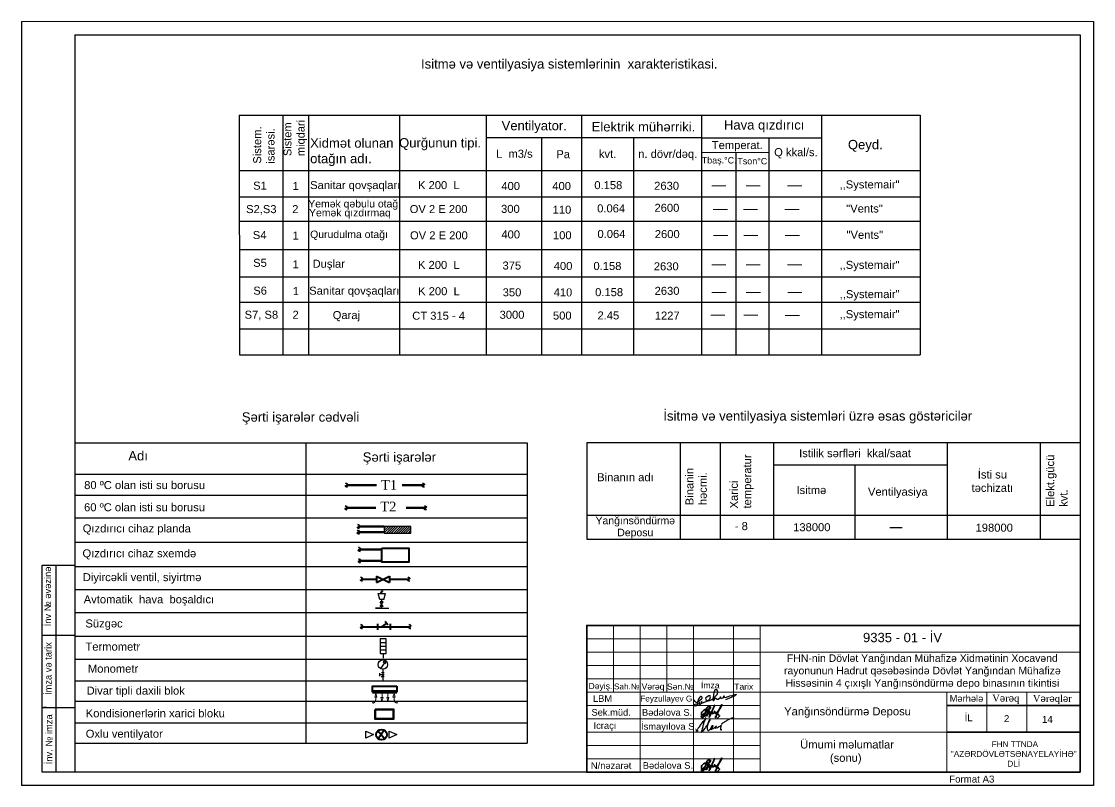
# Model space of a CAD drawing. Header units: millimetres. Extents: x 895788 to 1136524, y -21936 to 400945.
# Drawn here: x 957980 to 998168, y 20692 to 49323 of the extents above; entities that cross this region are included whole.
import ezdxf

# ---------------------------------------------------------------- set-up
doc = ezdxf.new("R2010")
doc.units = ezdxf.units.MM
doc.linetypes.add('0', pattern=[0])
for name, color, linetype, lineweight in [('0_Ном._пера__1', 7, 'Continuous', 15), ('0_Ном._пера__21', 7, 'Continuous', 30), ('0_Ном._пера__7', 7, 'Continuous', 60), ('2D-чертеж - Общий_Ном._пера__1', 7, 'Continuous', 13), ('2D-чертеж - Общий_Ном._пера__41', 7, 'Continuous', 25), ('GRANIT', 10, 'Continuous', 30), ('Künc ştampının yazısı', 7, 'Continuous', 13), ('LLLLLLLL', 7, 'Continuous', 30), ('ştamp', 5, 'Continuous', 18), ('Интерьер- Перегородка_Ном._пера__1_Ном._пера__7', 7, 'Continuous', 35), ('Интерьер- Перегородка_Ном._пера__7_Ном._пера__7', 7, 'Continuous', 25)]:
    doc.layers.add(name, color=color, linetype=linetype, lineweight=lineweight)
doc.styles.get("Standard").update_dxf_attribs({"font": 'arial.ttf', "height": 400})
doc.styles.add('Times New  Roman', font='times.ttf')
doc.styles.add('Times New Roman', font='times.ttf', dxfattribs={"height": 200})
doc.styles.add('СГЕНЕРИР_СТИЛЬ_1', font='arial.ttf')

# ---------------------------------------------------------------- blocks, each defined once
blk = doc.blocks.new('podpis')
at = {"color": 5, "lineweight": 35}
for points in [[(37931671046.889053, -17208793600.76923, 0.7839183992), (37931670916.428253, -17208793584.19025, 0.0572951334), (37931670852.842461, -17208793747.791489, -0.0684293691), (37931670801.031982, -17208793903.15395), (37931670759.819191, -17208794004.374969, -0.0686073857), (37931670718.6064, -17208794069.109051, -0.3933933747), (37931670640.085472, -17208794050.27737, -0.3810781701), (37931670640.308678, -17208793996.351742), (37931670941.156082, -17208793747.791489, 0.0556672641), (37931671074.214912, -17208793606.553242, 0.3130976681), (37931671086.806892, -17208793562.889488, 0.5077531803), (37931671051.841911, -17208793575.951469), (37931670885.812767, -17208793962.003368, 0.4143036568), (37931670902.220032, -17208794001.890049), (37931670936.44603, -17208793966.711349)], [(37931671284.989288, -17208793451.190781), (37931671010.629128, -17208794070.28624), (37931671045.954651, -17208793881.96814, 0.3422143046), (37931670921.13829, -17208793672.464512, 0.2406783555), (37931670686.813316, -17208793772.508339, 0.2423284283), (37931670652.665398, -17208793945.525551, 0.4142215487), (37931670802.209587, -17208793999.666988, 0.1144839559), (37931670964.706299, -17208793893.73798, 0.0812795827), (37931671007.070282, -17208793833.43087, 0.9914454489), (37931670989.664131, -17208793833.43087, 0.163987907), (37931671019.618729, -17208793903.428059, 0.4722746564), (37931671159.983719, -17208793807.04327, 1.2554904351), (37931671114.764107, -17208793804.19099, 0.2542342789), (37931671158.967743, -17208793872.557289, 0.3485545819), (37931671298.065048, -17208793805.011799, 1.2674173993), (37931671249.145462, -17208793803.836399, 0.1913722117), (37931671292.628952, -17208793868.921532, 0.254028859), (37931671384.316704, -17208793807.899841, 0.1039844409), (37931671632.166496, -17208793474.52224, 1.2274287658), (37931671606.667839, -17208793459.229778), (37931671365.449722, -17208793958.406921), (37931671334.230476, -17208794084.028519, -0.4778653837), (37931671318.220291, -17208794044.021519, -0.0561199609), (37931671419.082764, -17208793921.600391, -0.8882605275), (37931671481.52124, -17208793972.809319, -0.8583758763), (37931671517.54377, -17208794000.814281, 0.1101693713), (37931671386.591881, -17208794138.76622)]]:
    blk.add_lwpolyline(points, format="xyb", dxfattribs=at)

msp = doc.modelspace()

# ---------------------------------------------------------------- hatches: boundary and pattern name
at = {"linetype": 'ByBlock', "lineweight": 20, "ltscale": 1.1}
h = msp.add_hatch(dxfattribs=at)
h.set_pattern_fill('ANSI31', scale=20, angle=180, style=0)
h.set_pattern_definition([(225, (1484880.963, 240378.124), (44.9012806, -44.9012806), [])])
h.paths.add_polyline_path([(972580.732, 30155.028), (972580.732, 30405.028), (971580.732, 30405.028), (971580.732, 30155.028)])
at = {"lineweight": 30}
h = msp.add_hatch(dxfattribs=at)
h.set_pattern_fill('ANGLE', color=256, scale=0.16, style=0)
h.set_pattern_definition([(0, (881896.9473, 17335.0583), (0, 1.1176), [0.8128, -0.3048]), (90, (881896.9473, 17335.0583), (-1.1176, 1e-16), [0.8128, -0.3048])])
edge = h.paths.add_edge_path()
edge.add_arc((971528.985, 24845.624), 25.177, 0, 360)

# ---------------------------------------------------------------- linework, layer by layer
for p, q in [((957979.642, 49321.312), (957979.642, 20692.287)), ((998168.413, 49323.151), (998168.413, 20692.287)), ((987964.231, 45823.303), (987964.231, 36827.923)), ((966135.008, 45811.831), (966151.173, 36827.923)), ((967783.482, 45811.222), (967783.482, 36827.923)), ((968736.049, 45810.806), (968736.049, 36827.923)), ((972154.988, 45809.353), (972154.988, 36827.923)), ((975395.244, 45807.969), (975395.244, 36827.923)), ((978967.748, 45806.411), (978967.748, 36827.923)), ((983470.778, 45788.554), (983470.778, 36827.923)), ((991673.982, 45811.831), (991673.982, 36827.923)), ((983470.778, 44956.592), (975395.244, 44956.592)), ((977490.308, 36827.923), (977490.308, 44956.592)), ((980937.668, 36827.923), (980937.668, 44956.592)), ((983470.778, 44956.592), (987964.231, 44956.592)), ((985997.128, 44956.592), (985997.128, 36827.923)), ((984757.405, 44411.371), (984757.405, 36827.923)), ((966135.327, 43742.141), (991673.982, 43742.141)), ((966135.211, 42750.058), (991673.982, 42750.058)), ((966135.211, 41835.762), (991673.982, 41835.762)), ((966135.26, 40784.108), (991673.982, 40784.108)), ((966146.768, 39757.283), (991685.423, 39757.283)), ((966151.173, 38801.595), (991673.982, 38801.595)), ((966135.327, 37811.231), (991673.982, 37811.231)), ((966151.173, 36827.923), (991673.982, 36827.923)), ((959979.289, 33537.832), (959979.289, 23854.557)), ((959979.289, 33537.831), (976942.04, 33537.816)), ((968642.181, 33537.824), (968642.181, 22280.167)), ((979167.79, 33542.568), (997667.94, 33542.568)), ((979167.94, 33542.568), (979167.94, 33542.568)), ((979167.94, 33542.568), (979168.092, 29928.044)), ((982667.94, 33540.793), (982668.089, 29928.188)), ((984167.94, 33540.793), (984168.089, 29928.25)), ((986167.94, 33540.793), (986168.089, 29928.333)), ((992678.053, 33542.568), (992678.202, 29928.601)), ((996167.94, 33542.568), (996168.089, 29928.745)), ((997667.94, 33542.568), (997668.089, 29928.745)), ((986167.974, 32711.328), (992678.087, 32711.661)), ((989215.736, 32711.484), (989215.85, 29928.458)), ((959979.289, 32365.201), (976943.962, 32365.201)), ((959979.289, 31566.736), (976940.921, 31566.736)), ((959979.289, 30722.475), (976940.921, 30722.475)), ((979168.092, 30818.687), (997668.052, 30819.45)), ((959979.289, 29811.561), (976940.921, 29811.561)), ((979168.092, 29928.044), (997668.089, 29928.807)), ((959276.025, 21192.048), (959276.025, 28949.187)), ((959979.289, 28896.765), (976940.921, 28896.765)), ((959979.289, 28033.998), (976950.071, 28033.998)), ((959979.289, 28033.998), (976940.921, 28033.998)), ((971486.875, 27340.261), (971252.177, 27340.261)), ((959979.289, 27171.23), (976950.071, 27171.23)), ((958762.096, 26322.425), (959979.241, 26322.425)), ((959979.289, 26292.109), (976942.04, 26292.109)), ((959979.289, 25428.947), (976942.04, 25428.947)), ((959979.286, 25209.497), (959979.286, 21709.497)), ((959979.289, 24620.079), (976942.04, 24620.079)), ((959979.289, 23854.557), (976942.04, 23854.557)), ((958762.096, 23617.638), (959979.28, 23617.638)), ((958921.305, 23617.638), (958804.38, 23617.638)), ((959979.289, 23045.689), (976942.04, 23045.689)), ((959979.289, 22280.167), (976942.04, 22280.167)), ((998168.413, 20692.287), (957979.642, 20692.287))]:
    msp.add_line(p, q)
at = {"linetype": 'ByBlock', "lineweight": 30}
for p, q in [((959979.292, 48822.207), (959979.285, 21192.052)), ((959979.292, 48822.207), (997667.293, 48822.198)), ((997667.293, 48822.198), (997668.191, 21192.048)), ((997668.191, 21192.048), (959877.098, 21192.048))]:
    msp.add_line(p, q, dxfattribs=at)
at = {"lineweight": 25}
msp.add_line((966135.008, 45811.831), (991673.982, 45811.831), dxfattribs=at)
at = {"lineweight": 5, "ltscale": 10}
for p, q in [((983470.778, 44411.371), (985997.128, 44411.371)), ((983856.152, 43167.51), (984387.869, 43167.51)), ((985140.206, 43167.51), (985671.923, 43167.51)), ((986696.985, 43167.51), (987228.702, 43167.51)), ((983909.857, 42274.352), (984441.573, 42274.352)), ((985044.733, 42274.352), (985576.449, 42274.352)), ((986601.512, 42274.352), (987133.228, 42274.352)), ((983921.364, 41303.255), (984453.08, 41303.255)), ((985056.24, 41303.255), (985587.956, 41303.255)), ((986613.019, 41303.255), (987144.735, 41303.255)), ((983856.152, 40201.644), (984387.869, 40201.644)), ((985140.206, 40201.644), (985671.923, 40201.644)), ((986696.985, 40201.644), (987228.702, 40201.644)), ((983861.662, 39170.305), (984393.378, 39170.305)), ((985145.716, 39170.305), (985677.432, 39170.305)), ((986702.495, 39170.305), (987234.211, 39170.305)), ((983817.351, 38321.069), (984349.067, 38321.069)), ((985056.289, 38321.069), (985588.006, 38321.069)), ((986613.068, 38305.455), (987144.784, 38305.455))]:
    msp.add_line(p, q, dxfattribs=at)
at = {"linetype": '0', "lineweight": 25}
msp.add_line((976942.04, 33537.816), (976942.04, 22280.167), dxfattribs=at)
at = {"color": 1, "lineweight": 70}
for p, q in [((970171.333, 31945.789), (971292.695, 31945.789)), ((972250.356, 31945.789), (973053.744, 31945.789))]:
    msp.add_line(p, q, dxfattribs=at)
at = {"color": 5, "lineweight": 70}
for p, q in [((970156.172, 31095.16), (971262.396, 31095.16)), ((972401.852, 31095.16), (973126.48, 31095.16))]:
    msp.add_line(p, q, dxfattribs=at)
at = {"color": 1, "linetype": 'ByBlock', "lineweight": 50, "ltscale": 1.1}
msp.add_line((970614.305, 30187.429), (971579.695, 30187.429), dxfattribs=at)
at = {"color": 5, "linetype": 'ByBlock', "lineweight": 50, "ltscale": 1.1}
msp.add_line((970622.915, 30394.706), (971581.148, 30394.706), dxfattribs=at)
at = {"color": 7, "lineweight": 25}
msp.add_line((990537.175, 30362.991), (990993.995, 30362.991), dxfattribs=at)
at = {"color": 1, "linetype": 'ByBlock', "lineweight": 50}
msp.add_line((970654.939, 29540.985), (971490.42, 29540.985), dxfattribs=at)
at = {"lineweight": 30}
for p, q in [((958761.558, 21192.048), (958761.558, 28949.187)), ((958761.558, 28949.187), (959979.286, 28949.187)), ((958761.558, 28949.187), (959979.286, 28949.187)), ((971415.29, 27662.057), (971355.491, 27893.704)), ((971355.491, 27893.704), (971630.219, 27893.704)), ((971535.543, 27986.21), (971433.984, 28027.181)), ((971442.075, 27940.687), (971535.543, 27986.21)), ((971511.915, 27893.704), (971442.075, 27940.687)), ((971568.952, 27662.057), (971630.219, 27893.704)), ((971252.177, 27340.261), (971746.869, 27340.261)), ((971568.952, 27662.057), (971415.29, 27662.057)), ((971545.139, 27580.894), (971425.607, 27580.894)), ((971541.886, 27406.088), (971425.607, 27580.894)), ((971430.486, 27406.088), (971545.139, 27580.894)), ((971541.886, 27406.088), (971430.486, 27406.088)), ((971486.875, 27580.894), (971486.875, 27662.057)), ((971486.875, 27340.261), (971486.875, 27406.088)), ((959979.285, 21192.048), (958761.558, 21192.048))]:
    msp.add_line(p, q, dxfattribs=at)
at = {"color": 5, "linetype": 'ByBlock', "lineweight": 50}
msp.add_line((970657.642, 29113.263), (971490.42, 29113.263), dxfattribs=at)
at = {"color": 7, "lineweight": 40}
for p, q in [((971294.051, 28304.425), (971772.587, 28536.099)), ((971294.051, 28534.478), (971772.587, 28306.046)), ((971294.051, 28534.478), (971294.051, 28304.425)), ((971772.587, 28536.099), (971772.587, 28306.046)), ((971320.431, 26755.062), (971320.431, 26525.009)), ((971798.967, 26756.683), (971798.967, 26526.63))]:
    msp.add_line(p, q, dxfattribs=at)
at = {"lineweight": 40}
for p, q in [((970728.962, 28421.072), (971294.051, 28421.072)), ((971772.587, 28421.072), (972499.033, 28421.072)), ((970732.659, 26641.657), (971798.967, 26641.657)), ((971494.708, 26641.657), (971663.568, 26770.023)), ((971717.92, 26701.979), (971609.216, 26838.067)), ((971798.967, 26641.657), (972540.289, 26641.657))]:
    msp.add_line(p, q, dxfattribs=at)
at = {"color": 5, "lineweight": 50}
for p, q in [((972045.378, 24230.244), (971140.985, 24230.244)), ((972045.378, 24175.384), (971140.985, 24175.384))]:
    msp.add_line(p, q, dxfattribs=at)
at = {"lineweight": 50}
msp.add_line((972045.378, 24200.156), (971140.985, 24200.156), dxfattribs=at)
at = {"color": 0, "lineweight": 15}
for p, q in [((971266.472, 24135.566), (971224.447, 23999.43)), ((971303.718, 23999.43), (971266.472, 24135.566)), ((971497.179, 23988.692), (971497.179, 24144.205)), ((971715.695, 23988.692), (971715.695, 24139.488)), ((971949.309, 24135.566), (971907.284, 23999.43)), ((971986.555, 23999.43), (971949.309, 24135.566)), ((971224.447, 23999.43), (971303.718, 23999.43)), ((971264.082, 23999.43), (971264.082, 23901.217)), ((971536.815, 23988.692), (971457.543, 23988.692)), ((971457.543, 23988.692), (971494.79, 23852.556)), ((971494.79, 23852.556), (971536.815, 23988.692)), ((971755.331, 23988.692), (971676.059, 23988.692)), ((971676.059, 23988.692), (971713.306, 23852.556)), ((971713.306, 23852.556), (971755.331, 23988.692)), ((971907.284, 23999.43), (971986.555, 23999.43)), ((971946.92, 23999.43), (971946.92, 23901.217))]:
    msp.add_line(p, q, dxfattribs=at)
at = {"color": 1, "linetype": 'ByBlock', "lineweight": 30, "ltscale": 1.1}
msp.add_lwpolyline([(972580.732, 30155.028), (972580.732, 30405.028), (971580.732, 30405.028), (971580.732, 30155.028), (972580.732, 30155.028)], dxfattribs=at)
at = {"linetype": 'ByBlock', "lineweight": 40, "ltscale": 2}
msp.add_lwpolyline([(971490.42, 29588.906), (972505.351, 29588.906), (972505.351, 29058.02), (971490.42, 29058.02)], close=True, dxfattribs=at)
at = {"color": 0, "lineweight": 15}
msp.add_lwpolyline([(972045.378, 24410.36), (972045.378, 24200.156), (971140.985, 24200.156), (971140.985, 24410.36)], close=True, dxfattribs=at)
at = {"color": 0, "lineweight": 40}
msp.add_lwpolyline([(972045.378, 24410.36), (972045.378, 24200.156), (971140.985, 24200.156), (971140.985, 24410.36)], close=True, dxfattribs=at)
at = {"color": 3, "lineweight": 50}
msp.add_lwpolyline([(971238.401, 23544.775), (971926.827, 23544.775), (971926.827, 23191.034), (971238.401, 23191.034)], close=True, dxfattribs=at)
at = {"lineweight": 30}
msp.add_circle((971528.985, 24845.624), 25.177, dxfattribs=at)
for centre, start, end in [((971158.43, 23902.094), 251.9139568, 359.5245576), ((972052.572, 23902.094), 180.4754424, 288.0860432)]:
    msp.add_arc(centre, 105.656, start, end)
at = {"lineweight": 35}
for points, knots in [([(970127.074, 32025.789), (970171.032, 32007.251), (970261.906, 31968.927), (970063.095, 31913.248), (970158.517, 31885.863), (970204.074, 31872.789)], [0, 0, 0, 0, 96.546620863, 199.591513992, 293.732365911, 293.732365911, 293.732365911, 293.732365911]), ([(973009.485, 32025.789), (973053.443, 32007.251), (973144.317, 31968.927), (972945.506, 31913.248), (973040.928, 31885.863), (973086.485, 31872.789)], [0, 0, 0, 0, 96.546620863, 199.591513992, 293.732365911, 293.732365911, 293.732365911, 293.732365911]), ([(970111.913, 31175.16), (970155.87, 31156.622), (970246.744, 31118.297), (970047.933, 31062.619), (970143.356, 31035.234), (970188.913, 31022.16)], [0, 0, 0, 0, 96.546620863, 199.591513992, 293.732365911, 293.732365911, 293.732365911, 293.732365911]), ([(973082.221, 31175.16), (973126.179, 31156.622), (973217.053, 31118.297), (973018.242, 31062.619), (973113.664, 31035.234), (973159.221, 31022.16)], [0, 0, 0, 0, 96.546620863, 199.591513992, 293.732365911, 293.732365911, 293.732365911, 293.732365911]), ([(970570.046, 30267.429), (970614.004, 30248.891), (970704.878, 30210.567), (970506.067, 30154.888), (970601.49, 30127.503), (970647.046, 30114.429)], [0, 0, 0, 0, 96.546620863, 199.591513992, 293.732365911, 293.732365911, 293.732365911, 293.732365911]), ([(970578.656, 30474.706), (970622.613, 30456.168), (970713.487, 30417.844), (970514.676, 30362.165), (970610.099, 30334.781), (970655.656, 30321.706)], [0, 0, 0, 0, 96.546620863, 199.591513992, 293.732365911, 293.732365911, 293.732365911, 293.732365911]), ([(970610.68, 29620.985), (970654.638, 29602.446), (970745.512, 29564.122), (970546.701, 29508.443), (970642.123, 29481.059), (970687.68, 29467.985)], [0, 0, 0, 0, 96.546620863, 199.591513992, 293.732365911, 293.732365911, 293.732365911, 293.732365911]), ([(970613.383, 29193.263), (970657.341, 29174.724), (970748.215, 29136.4), (970549.403, 29080.721), (970644.826, 29053.337), (970690.383, 29040.263)], [0, 0, 0, 0, 96.546620863, 199.591513993, 293.732365911, 293.732365911, 293.732365911, 293.732365911]), ([(970691.301, 28504.306), (970735.258, 28485.768), (970826.132, 28447.443), (970627.321, 28391.765), (970722.744, 28364.38), (970768.301, 28351.306)], [0, 0, 0, 0, 96.546620863, 199.591513993, 293.732365911, 293.732365911, 293.732365911, 293.732365911]), ([(972461.372, 28504.306), (972505.33, 28485.768), (972596.204, 28447.443), (972397.393, 28391.765), (972492.815, 28364.38), (972538.372, 28351.306)], [0, 0, 0, 0, 96.546620863, 199.591513992, 293.732365911, 293.732365911, 293.732365911, 293.732365911]), ([(970691.301, 26724.891), (970735.258, 26706.352), (970826.132, 26668.028), (970627.321, 26612.349), (970722.744, 26584.965), (970768.301, 26571.891)], [0, 0, 0, 0, 96.546620863, 199.591513993, 293.732365911, 293.732365911, 293.732365911, 293.732365911]), ([(972502.628, 26724.891), (972546.586, 26706.352), (972637.46, 26668.028), (972438.649, 26612.349), (972534.071, 26584.965), (972579.628, 26571.891)], [0, 0, 0, 0, 96.546620863, 199.591513993, 293.732365911, 293.732365911, 293.732365911, 293.732365911])]:
    msp.add_open_spline(points, degree=3, knots=knots, dxfattribs=at)
at = {"color": 5, "lineweight": 30}
for points, knots in [([(983348.805, 22756.562, -120), (983339.226, 22747.491, -120), (983322.922, 22732.052, -120), (983283.077, 22723.805, -120), (983279.213, 22757.679, -120), (983314.827, 22799.386, -120), (983382.634, 22873.77, -120), (983459.726, 22985.184, -120), (983556.102, 23115.153, -120), (983593.46, 23158.365, -120), (983650.587, 23257.268, -120), (983626.642, 23240.228, -120), (983615.262, 23196.841, -120), (983588.354, 23124.163, -120), (983547.956, 23021.193, -120), (983524.651, 22905.922, -120), (983497.804, 22819.485, -120), (983454.098, 22651.879, -120), (983524.022, 22741.173, -120), (983566.674, 22788.203, -120), (983629.809, 22870.718, -120), (983682.404, 22951.375, -120), (983735.973, 23034.316, -120), (983771.717, 23112.995, -120), (983801.45, 23154.646, -120), (983804.286, 23213.236, -120), (983777.904, 23151.392, -120), (983734.038, 23098.858, -120), (983696.812, 22966.344, -120), (983676.866, 22854.76, -120), (983689.786, 22786.281, -120), (983722.489, 22748.667, -120), (983772.758, 22770.949, -120), (983807.627, 22834.048, -120), (983852.452, 22858.958, -120), (983923.016, 22948.204, -120), (983871.445, 22911.138, -120), (983835.536, 22895.491, -120), (983849.337, 22835.748, -120), (983891.38, 22881.32, -120), (983935.659, 22944.918, -120), (983855.857, 22923.883, -120), (983841.646, 22874.382, -120), (983798.555, 22813.783, -120), (983845.698, 22788.003, -120), (983887.447, 22820.378, -120), (983940.946, 22837.549, -120), (983985.829, 22884.964, -120), (984023.491, 22899.531, -120), (984041.496, 22931.739, -120), (984000.997, 22890.15, -120), (983972.377, 22876.541, -120), (983995.401, 22838.897, -120), (984048.473, 22858.3, -120), (984105.228, 22886.777, -120), (984152.549, 22905.643, -120), (984211.727, 22958.849, -120), (984206.806, 22914.652, -120), (984188.861, 22877.224, -120), (984180.308, 22830.424, -120), (984183.383, 22777.516, -120), (984214.297, 22779.619, -120), (984225.151, 22788.376, -120), (984230.782, 22792.919, -120)], [0, 0, 0, 0, 41.556665976, 70.7344602, 90.563066109, 123.281734141, 232.438546064, 391.700594814, 545.829614661, 655.633990619, 703.495194112, 705.277613823, 740.464864692, 829.015912906, 943.630882634, 1074.692943915, 1157.808375281, 1284.468358587, 1325.660348863, 1418.854240905, 1502.398141569, 1628.161784485, 1709.577033878, 1801.27152875, 1873.801511755, 1893.189928335, 1920.909123083, 1993.763519175, 2166.329587981, 2286.130425455, 2335.852334971, 2375.743026351, 2411.683763607, 2478.502871372, 2575.821745264, 2633.473819745, 2656.291069381, 2719.673084463, 2746.560541641, 2786.29443042, 2854.857115208, 2885.125287684, 2970.66353317, 3023.817114541, 3053.610970814, 3095.475349821, 3168.626267787, 3223.158800997, 3284.904978557, 3289.421249723, 3320.060822958, 3369.560069384, 3388.358382947, 3427.92766794, 3509.901172861, 3579.985754887, 3627.167778043, 3640.500726937, 3690.324679246, 3758.973880929, 3793.424541886, 3813.712404999, 3835.580769424, 3835.580769424, 3835.580769424, 3835.580769424]), ([(984224.649, 22975.47, -120), (984227.223, 22984.576, -120), (984231.704, 23000.425, -120), (984251.989, 23031.088, -120), (984310.375, 23058.42, -120), (984389.814, 23110.078, -120), (984477.835, 23163.497, -120), (984559.479, 23206.875, -120), (984612.267, 23223.867, -120), (984681.148, 23254.274, -120), (984679.913, 23229.636, -120), (984679.8, 23227.391, -120)], [0, 0, 0, 0, 28.269540966, 49.201463556, 108.006102601, 215.076425288, 334.895744478, 422.688269822, 474.999169848, 538.699096544, 545.083392005, 545.083392005, 545.083392005, 545.083392005])]:
    msp.add_open_spline(points, degree=3, knots=knots, dxfattribs=at)
at = {"layer": '0_Ном._пера__1'}
msp.add_line((957979.642, 49321.312), (998168.413, 49323.151), dxfattribs=at)
at = {"layer": '0_Ном._пера__21', "color": 5, "linetype": 'Continuous', "flags": 128}
msp.add_lwpolyline([(983164.409, 23915.02), (983237.074, 23823.539), (983298.116, 23809.462), (983476.147, 23943.573, 1.249640379), (983408.074, 24007.377, 0.079258228), (983310.637, 23802.423), (983310.637, 23714.83), (983301.246, 23681.983), (983228.466, 23669.469), (983210.466, 23706.227), (983239.422, 23743.767), (983356.027, 23753.934), (983382.47, 23760.723), (983407.645, 23799.996), (983398.564, 23805.817), (983381.134, 23778.628), (983395.365, 23743.541), (983417.163, 23743.541), (983490.629, 23796.312), (983499.958, 23833.603), (983486.21, 23852.739), (983460.908, 23834.562), (983455.278, 23802.2), (983470.158, 23781.608), (983512.723, 23791.904), (983714.719, 23871.783), (983780.676, 23946.329), (983803.447, 24010.675), (983798.572, 24049.29), (983747.129, 24049.29), (983686.444, 24020.661), (983626.916, 23971.419), (983639.724, 23914.31), (983685.047, 23883.787), (983740.12, 23869.702), (983784.238, 23882.299), (983859.154, 23915.522), (983950.543, 23989.53), (984060.051, 24107.628), (984089.2, 24186.36), (984071.868, 24247.772), (984010.417, 24291.074), (983975.753, 24272.179), (983931.635, 24174.551), (983904.061, 23992.679), (983892.261, 23914.851), (983908.788, 23884.816), (983933.21, 23884.816), (983966.299, 23936.78), (983995.205, 23982.174), (984019.871, 23951.739), (984050.597, 23931.268), (984092.352, 23931.268), (984151.177, 23961.422), (984193.614, 23991.997), (984187.693, 24012.708), (984175.356, 23995.942), (984196.575, 23970.299), (984233.584, 23964.381), (984266.152, 23984.107), (984336.223, 24025.53), (984336.223, 24043.776), (984318.458, 24043.776), (984289.838, 24014.188), (984366.817, 23992.983), (984466.869, 24028.726), (984534.606, 24050.359), (984620.754, 24071.635), (984727.296, 24097.947), (984781.663, 24097.947), (984751.462, 24077.078), (984707.235, 24046.517), (984611.347, 24004.839), (984435.6, 23926.048), (984368.299, 23907.849)], format="xyb", dxfattribs=at)
at = {"layer": 'GRANIT', "color": 0, "lineweight": 30}
for p, q in [((971428.858, 26191.046), (971428.858, 25641.046)), ((971648.858, 26191.046), (971428.858, 26191.046)), ((971648.858, 25641.046), (971648.858, 26191.046)), ((971428.858, 26051.368), (971648.858, 26051.368)), ((971428.858, 25918.112), (971648.858, 25918.112)), ((971428.858, 25776.525), (971648.858, 25776.525)), ((971428.858, 25641.046), (971648.858, 25641.046)), ((971540.615, 25631.144), (971540.615, 25469.797)), ((971639.657, 25359.937), (971541.893, 25325.206)), ((971541.893, 25325.206), (971632.054, 25263.343)), ((971632.054, 25263.343), (971640.625, 25360.445)), ((971590.359, 25294.096), (971433.485, 25081.541)), ((971473.958, 24924.276), (971581.894, 24924.276)), ((971527.926, 25050.087), (971527.926, 24645.745)), ((971527.926, 24843.398), (971402.004, 24843.398)), ((971406.501, 24897.316), (971406.501, 24789.479)), ((971469.462, 24775.999), (971581.894, 24775.999))]:
    msp.add_line(p, q, dxfattribs=at)
msp.add_circle((971527.926, 25225.324), 176, dxfattribs=at)
at = {"layer": 'Künc ştampının yazısı'}
for p, q in [((994168.142, 24192.099), (994168.142, 22692.099)), ((995668.142, 24192.099), (995668.142, 22692.099))]:
    msp.add_line(p, q, dxfattribs=at)
at = {"layer": 'LLLLLLLL', "color": 0, "linetype": 'Continuous', "lineweight": 30, "ltscale": 50}
for p, q in [((970885.991, 22473.81), (970885.991, 22723.81)), ((970885.991, 22723.81), (971175.991, 22601.054)), ((971175.991, 22601.054), (970885.991, 22473.81)), ((971762.96, 22473.81), (971762.96, 22723.81)), ((971762.96, 22723.81), (972052.96, 22601.054)), ((972052.96, 22601.054), (971762.96, 22473.81))]:
    msp.add_line(p, q, dxfattribs=at)
at = {"layer": 'LLLLLLLL', "color": 0, "linetype": 'Continuous', "lineweight": 40, "ltscale": 50}
for p, q in [((971594.504, 22439.762), (971334.504, 22739.762)), ((971574.504, 22769.762), (971354.504, 22439.762))]:
    msp.add_line(p, q, dxfattribs=at)
at = {"layer": 'LLLLLLLL', "color": 5, "linetype": 'Continuous', "lineweight": 40, "ltscale": 50}
msp.add_circle((971474.504, 22598.851), 199.089, dxfattribs=at)
at = {"layer": 'ştamp', "color": 7}
for p, q in [((980167.598, 26692.235), (980167.598, 24192.15)), ((981167.632, 26692.235), (981167.632, 21192.048)), ((982167.665, 26692.235), (982167.665, 24192.15)), ((983167.699, 26692.235), (983167.699, 21192.048)), ((984667.75, 26692.235), (984667.75, 21192.048)), ((985667.784, 26692.235), (985667.784, 21192.048)), ((979167.564, 26192.218), (985667.784, 26192.218)), ((979167.564, 25692.201), (997668.191, 25692.201)), ((979167.564, 25192.184), (985667.784, 25192.184)), ((979167.564, 24692.167), (985667.784, 24692.167)), ((979167.564, 24192.15), (997668.191, 24192.15)), ((992668.021, 24192.15), (992668.021, 21192.048)), ((979167.564, 23692.133), (985667.784, 23692.133)), ((979167.564, 23192.116), (985667.784, 23192.116)), ((979167.564, 22692.099), (997668.191, 22692.099)), ((979167.564, 22192.082), (985667.784, 22192.082)), ((979167.564, 21692.065), (985667.784, 21692.065))]:
    msp.add_line(p, q, dxfattribs=at)
at = {"layer": 'ştamp', "color": 7, "lineweight": 35}
msp.add_lwpolyline([(997668.191, 21192.048), (997668.191, 26692.235), (979167.564, 26692.235), (979167.564, 21192.048), (997668.191, 21192.048)], dxfattribs=at)
at = {"layer": 'Интерьер- Перегородка_Ном._пера__1_Ном._пера__7', "linetype": 'Continuous'}
for p, q in [((992668.142, 23692.099), (997668.142, 23692.099)), ((992668.142, 22692.099), (997668.142, 22692.099))]:
    msp.add_line(p, q, dxfattribs=at)

# ---------------------------------------------------------------- block references
at = {"lineweight": 25, "xscale": 0.7775985717773438, "yscale": 0.7776000000012573, "zscale": 0.7776000000000002}
for p in [(-29494629447.394, 13381581510.468), (-29494629447.394, 13381579510.468)]:
    msp.add_blockref('podpis', p, dxfattribs=at)

# ---------------------------------------------------------------- texts
msp.add_text('138000', height=300).set_placement((986907.871, 30222.333))
at = {"attachment_point": 1}
for s, insert, char_height, width in [('Isitm{\\fArial|b0|i0|c238|p34;ə }v{\\fArial|b0|i0|c238|p34;ə} ventilyasiya sisteml{\\fArial|b0|i0|c238|p34;ə}rinin  xarakteristikasi.', (972959.422, 47907.739), 350, 13595.23124), ('{\\fArial|b0|i0|c162|p34;Ventilyator.}', (975979.321, 45594.887), 350, 4672.58632), ('{\\fArial|b0|i0|c186|p34;Elektrik m\\fArial|b0|i0|c162|p34;ü\\fArial|b0|i0|c186|p34;h\\fArial|b0|i0|c238|p34;ə\\fArial|b0|i0|c186|p34;rriki.}', (979354.681, 45552.318), 350, 4672.58632), ('{\\fArial|b0|i0|c238|p34;Hava qızdırıcı}', (984313.446, 45621.139), 350, 4252.54902), ('Xidm{\\fArial|b0|i0|c238|p34;ə}t olunan ota{\\fArial|b0|i0|c238|p34;ğı}n ad{\\fArial|b0|i0|c238|p34;ı}.', (968800.541, 44943.131), 350, 3265.08689), ('\\pxqc;Qur{\\fArial|b0|i0|c238|p34;ğ}unun tipi.', (971334.646, 44951.061), 350, 4672.58632), ('Temperat.', (983857.793, 44841.057), 300, 1831.0887), ('{\\fArial|b0|i0|c162|p34;Qeyd.}', (988960.74, 44884.337), 350, 2153.0545), ('{\\fArial|b0|i0|c162|p34;L  m3/s}', (975769.321, 44516.971), 300, 1608.5379), ('{\\fArial|b0|i0|c162|p34;Pa}', (978029.929, 44499.944), 300, 1007.81275), ('{\\fArial|b0|i0|c162|p34;kvt.}', (979625.342, 44511.534), 300, 1007.81275), ('n. d{\\fArial|b0|i0|c238|p34;ö}vr/d{\\fArial|b0|i0|c238|p34;ə}q.', (981100.896, 44510.845), 300, 6493.24751), ('{\\fArial|b0|i0|c238|p34;Tbaş}.{\\fArial|b0|i0|c238|p34;%%DC.}', (983481.914, 44240.964), 240, 875.7382), ('T{\\fArial|b0|i0|c238|p34;son%%DC}', (984814.978, 44208.173), 240, 875.7382), ('Q kkal/s.', (986195.303, 44574.918), 300, 1592.2512), ('{\\fArial|b0|i0|c238|p34;S1}', (966665.143, 43320.802), 300, 558.1101), ('{\\fArial|b0|i0|c238|p34;1}', (968143.364, 43310.442), 300, 558.1101), ('{\\fArial|b0|i0|c238|p34;0.158}', (979454.886, 43339.671), 300, 1328.48036), ('{\\fArial|b0|i0|c238|p34;S2,S3}', (966401.169, 42441.54), 300, 1125.27388), ('{\\fArial|b0|i0|c238|p34;2}', (968128.992, 42440.675), 300, 558.1101), ('{\\fArial|b0|i0|c238|p34;0.064}', (979560.653, 42469.079), 300, 1328.48036), ('{\\fArial|b0|i0|c238|p34;S4}', (966653.385, 41469.871), 300, 1125.27388), ('{\\fArial|b0|i0|c238|p34;1}', (968140.499, 41446.85), 300, 558.1101), ('{\\fArial|b0|i0|c238|p34;0.064}', (979572.161, 41511.007), 300, 1328.48036), ('{\\fArial|b0|i0|c238|p34;S5}', (966665.143, 40429.632), 300, 558.1101), ('{\\fArial|b0|i0|c238|p34;1}', (968140.549, 40371.543), 300, 558.1101), ('{\\fArial|b0|i0|c238|p34;0.158}', (979421.009, 40310.306), 300, 1328.48036), ('{\\fArial|b0|i0|c238|p34;S6}', (966670.652, 39387.039), 300, 558.1101), ('{\\fArial|b0|i0|c238|p34;1}', (968148.873, 39367.246), 300, 558.1101), ('0{\\fArial|b0|i0|c238|p34;.158}', (979484.118, 39329.607), 300, 1328.48036), ('{\\fArial|b0|i0|c238|p34;S7, S8}', (966345.333, 38484.735), 300, 1613.48006), ('{\\fArial|b0|i0|c238|p34;2}', (968140.549, 38483.82), 300, 558.1101), ('{\\fArial|b0|i0|c238|p34;2.45}', (979572.21, 38457.795), 300, 1328.48036), ('{\\fArial|b0|i0|c238|p34;Şərti işarələr cədvəli}', (966241.351, 34677.622), 350, 7182.05807), ('{\\fArial|b0|i0|c238|p34;İsitmə və ventilyasiya sistemləri üzrə əsas göstəricilər}', (982042.106, 34717.484), 350, 17685.9729), ('Ad{\\fArial|b0|i0|c238|p34;ı}', (961986.888, 33225.485), 350, 19768.58978), ('{\\fArial|b0|i0|c238|p34;Şərti işarələr}', (970774.496, 33177.487), 350, 20480.88596), ('Istilik s{\\fArial|b0|i0|c238|p34;ə}rfl{\\fArial|b0|i0|c238|p34;ə}ri  kkal/saat', (987130.482, 33296.503), 300, 8509.28889), ('\\pxqc;{\\fArial|b0|i0|c238|p34;İsti su təchizatı}', (993392.715, 32496.55), 300, 1967.2227), ('Binan{\\fArial|b0|i0|c238|p34;ı}n ad{\\fArial|b0|i0|c238|p34;ı}', (979560.243, 32395.406), 300, 3281.35965), ('{\\fArial|b0|i0|c238|p34;8}0 ºC о{\\fArial|b0|i0|c238|p34;lan isti su borusu}', (960330.841, 32100.75), 300, 5682.23946), ('Isitm{\\fArial|b0|i0|c238|p34;ə}', (987032.362, 31914.29), 300, 8509.28889), ('{\\fArial|b0|i0|c238|p34;6}0 ºC о{\\fArial|b0|i0|c238|p34;lan isti su borusu}', (960328.097, 31269.954), 300, 5682.23946), ('- {\\fArial|b0|i0|c238|p34;8}', (984721.166, 30563.435), 300, 1220.50475), ('{\\fArial|b0|i0|c238|p34;Qızdırıcı cihaz planda}', (960277.313, 30476.298), 300, 5682.23946), ('{\\fArial|b0|i0|c238|p34;Qızdırıcı cihaz sxemdə}', (960268.343, 29544.297), 300, 5682.23946), ('{\\fArial|b0|i0|c238|p34;Diyircəkli ventil, siyirtmə}', (960279.672, 28650.763), 300, 5682.23946), ('{\\fArial|b0|i0|c238|p34;Avtomatik  hava  boşaldıcı}', (960314.253, 27819.734), 300, 6830.66981), ('{\\fArial|b0|i0|c238|p34;Termometr}', (960379.623, 26048.254), 300, 2301.1128), ('{\\fArial|b0|i0|c238|p34;Monometr}', (960471.317, 25222.602), 300, 2301.1128), ('{\\fArial|b0|i0|c238|p34;Divar tipli daxili blok}', (960422.574, 24399.385), 300, 9217.46926), ('\\pxi-3,l4,t4;{\\fArial|b0|i0|c238|p34; }Feyzullayev G.', (980872.722, 24061.008), 220, 13816.49877), ('{\\fArial|b0|i0|c238|p34;K}ondisionerlər{\\fArial|b0|i0|c238|p34;in xarici bloku}', (960390.217, 23549.894), 300, 7412.93002), ('{\\fArial|b0|i0|c238|p34;Oxlu ventilyator}', (960390.22, 22784.372), 300, 7412.93002)]:
    msp.add_mtext(s, dxfattribs=dict(at, insert=insert, char_height=char_height, width=width))
at = {"attachment_point": 1, "rotation": 90}
for s, insert, char_height, width in [('Sistem{\\fArial|b0|i0|c162|p34; }miqdari', (967804.554, 44278.951), 295.488, 1557.52877), ('{\\fArial|b0|i0|c238|p34;Sistem.\\fArial|b0|i0|c162|p34; \\fArial|b0|i0|c238|p34;isarəsi.}', (966666.211, 43993.491), 300, 2336.29311), ('Xarici{\\fArial|b0|i0|c162|p34; }temperatur', (984534.254, 31073.717), 300, 1612.87183), ('Elekt.g{\\fArial|b0|i0|c162|p34;ü}c{\\fArial|b0|i0|c162|p34;ü }kvt.', (996392.231, 31135.087), 300, 1223.5578), ('Binanin{\\fArial|b0|i0|c162|p34; }h{\\fArial|b0|i0|c238|p34;ə}cmi.', (982870.75, 31197.392), 300, 1890.95302)]:
    msp.add_mtext(s, dxfattribs=dict(at, insert=insert, char_height=char_height, width=width))
at = {"char_height": 300}
for s, width, gutter_width, insert, attachment_point in [('\\A1;K {\\fArial|b0|i0|c238|p34;20}0  L', 4624.53363, 1150, (974405.988, 43340.737), 3), ('{\\fArial|b0|i0|c238|p34;40}0', 2053.65005, 1500, (975969.149, 43307.132), 1), ('{\\fArial|b0|i0|c238|p34;400}', 2053.65005, 1500, (977879.638, 43307.132), 1), ('{\\fArial|b0|i0|c238|p34;2630}', 2053.65005, 1500, (981697.129, 43316.372), 1), ('OV 2 E 200', 3600.79499, 1500, (972533.797, 42444.112), 1), ('{\\fArial|b0|i0|c238|p34;300}', 2053.65005, 1500, (975958.628, 42451.147), 1), ('{\\fArial|b0|i0|c238|p34;110}', 2053.65005, 1500, (977891.971, 42420.372), 1), ('{\\fArial|b0|i0|c238|p34;2600}', 2053.65005, 1500, (981709.462, 42491.195), 1), ('OV 2 E 200', 3600.79499, 1500, (972545.304, 41458.68), 1), ('{\\fArial|b0|i0|c238|p34;400}', 2053.65005, 1500, (975970.135, 41493.075), 1), ('{\\fArial|b0|i0|c238|p34;100}', 2053.65005, 1500, (977903.478, 41462.299), 1), ('{\\fArial|b0|i0|c238|p34;2600}', 2053.65005, 1500, (981720.97, 41505.763), 1), ('\\A1;K {\\fArial|b0|i0|c238|p34;20}0  L', 4624.53363, 1150, (974405.988, 40350.317), 3), ('{\\fArial|b0|i0|c238|p34;375}', 2053.65005, 1500, (976012.905, 40327.325), 1), ('{\\fArial|b0|i0|c238|p34;400}', 2053.65005, 1500, (977933.081, 40311.126), 1), ('{\\fArial|b0|i0|c238|p34;2630}', 2053.65005, 1500, (981684.007, 40297.661), 1), ('\\A1;K {\\fArial|b0|i0|c238|p34;20}0  L', 4624.53363, 1150, (974411.498, 39364.669), 3), ('{\\fArial|b0|i0|c238|p34;35}0', 2053.65005, 1500, (976018.788, 39324.363), 1), ('{\\fArial|b0|i0|c238|p34;41\\fTimes New Roman|b0|i0|c238|p18;0}', 2053.65005, 1500, (977931.329, 39324.363), 1), ('26{\\fArial|b0|i0|c238|p34;3}0', 2053.65005, 1500, (981714.399, 39379.383), 1), ('{\\fArial|b0|i0|c238|p34;CT 315 - 4}', 2693.94436, 1500, (972627.873, 38447.124), 1), ('{\\fArial|b0|i0|c238|p34;3000}', 2053.65005, 1500, (975903.052, 38483.327), 1), ('{\\fArial|b0|i0|c238|p34;500}', 2053.65005, 1500, (977903.527, 38452.551), 1), ('{\\fArial|b0|i0|c238|p34;1227}', 2053.65005, 1500, (981721.019, 38452.551), 1), ('{\\fArial|b0|i0|c238|p34;Ventilyasiya}', 3781.05347, 1500, (989712.508, 31853.27), 1), ('{\\fArial|b0|i0|c238|p34;Süzgəc}', 1293.34417, 1500, (960378.25, 26915.831), 1)]:
    msp.add_mtext_dynamic_manual_height_columns(s, width=width, gutter_width=gutter_width, heights=[0], dxfattribs=dict(at, insert=insert, attachment_point=attachment_point))
at = {"attachment_point": 1}
for s, insert, char_height, width, style in [('Т1', (971458.503, 32139.977), 360, 1010.82446, 'Times New Roman'), ('Т2', (971430.151, 31329.103), 360, 1010.82446, 'Times New Roman'), ('{\\fArial|b0|i0|c238|p34;LBM}', (979404.531, 24078.766), 250, 13816.49877, 'Times New  Roman')]:
    msp.add_mtext(s, dxfattribs=dict(at, insert=insert, char_height=char_height, width=width, style=style))
at = {"color": 7, "insert": (986297.236, 25607.383), "char_height": 280, "width": 10907.26022, "attachment_point": 1}
msp.add_mtext('\\A1;\\pxqc;{\\fArial|b0|i0|c204|p34;\\C7;FHN-nin Dövlət Yan\\fArial|b0|i0|c0|p34;ğı\\fArial|b0|i0|c204|p34;ndan Mühafizə Xidmətinin \\fArial|b0|i0|c238|p34;Xocavənd\\fArial|b0|i0|c204|p34; rayon\\fArial|b0|i0|c238|p34;unun Hadrut qəsəbəsində\\fArial|b0|i0|c204|p34; Dövlət Yan\\fArial|b0|i0|c0|p34;ğı\\fArial|b0|i0|c204|p34;ndan Mühafizə Hissəsinin 4 ç\\fArial|b0|i0|c0|p34;ı\\fArial|b0|i0|c204|p34;x\\fArial|b0|i0|c0|p34;ış\\fArial|b0|i0|c204|p34;l\\fArial|b0|i0|c0|p34;ı \\fArial|b0|i0|c204|p34;Yan\\fArial|b0|i0|c0|p34;ğı\\fArial|b0|i0|c204|p34;nsöndürmə depo binas\\fArial|b0|i0|c0|p34;ı\\fArial|b0|i0|c204|p34;n\\fArial|b0|i0|c0|p34;ı\\fArial|b0|i0|c204|p34;n tikintisi}', dxfattribs=at)
at = {"layer": '0_Ном._пера__1', "linetype": 'Continuous', "insert": (988879.829, 21881.424), "char_height": 300, "attachment_point": 2, "line_spacing_factor": 1.025055}
msp.add_mtext_dynamic_manual_height_columns('{\\fArial|b0|i0|c238|p34;(sonu)}', width=3789.53369, gutter_width=1500, heights=[0], dxfattribs=at)
at = {"layer": '0_Ном._пера__21', "linetype": 'Continuous', "insert": (990939.332, 26236.459), "char_height": 350, "width": 8511.67821, "attachment_point": 5, "style": 'СГЕНЕРИР_СТИЛЬ_1'}
msp.add_mtext(' 9{\\fArial|b0|i0|c238|p38;335 }- 01{\\fArial|b0|i0|c238|p38; }- {\\fArial|b0|i0|c238|p38;İV}', dxfattribs=at)
at = {"layer": '0_Ном._пера__7', "linetype": 'Continuous', "lineweight": 25, "attachment_point": 5, "line_spacing_factor": 0.960464}
for insert, char_height, width in [((980989.642, 30356.751), 280, 3992.66421), ((988946.246, 23427.434), 300, 10359.41466)]:
    msp.add_mtext('Yanğınsöndürmə Deposu', dxfattribs=dict(at, insert=insert, char_height=char_height, width=width))
at = {"layer": '2D-чертеж - Общий_Ном._пера__1', "linetype": 'Continuous', "width": 4133.31619, "attachment_point": 4}
for s, insert, char_height in [('{\\fArial|b0|i0|c238|p34;Sanitar qovşaqları}', (968801.667, 43146.077), 300), ('{Yemək qəbulu otağı}', (968731.373, 42451.084), 280), ('Yemək qızdırmaq ', (968760.107, 42114.473), 280), ('Qurudulma otağı', (968802.383, 41304.777), 280), ('{\\fArial|b0|i0|c238|p34;Duşlar}', (968893.56, 40198.573), 300), ('{\\fArial|b0|i0|c238|p34;Sanitar qovşaqları}', (968766.497, 39189.266), 300), ('{Qaraj}', (969647.155, 38276.148), 300)]:
    msp.add_mtext(s, dxfattribs=dict(at, insert=insert, char_height=char_height))
at = {"layer": '2D-чертеж - Общий_Ном._пера__41', "color": 0, "lineweight": 15, "attachment_point": 1}
for s, insert, char_height in [('{\\fArial|b0|i0|c238|p34;Dəyiş.}', (979237.528, 24534.016), 230), ('{\\fArial|b0|i0|c238|p34;Sah}.№', (980189.809, 24514.807), 220), ('{\\fArial|b0|i0|c238|p34;Vərəq}', (981225.716, 24517.932), 230), ('{\\fArial|b0|i0|c238|p34;Sən}.№', (982177.643, 24514.201), 230), ('{\\fArial|b0|i0|c238|p34;İmza}', (983453.933, 24564.457), 230), ('{\\fArial|b0|i0|c238|p34;Tarix}', (984696.72, 24515.296), 230)]:
    msp.add_mtext_dynamic_manual_height_columns(s, width=1000.34919, gutter_width=1500, heights=[0], dxfattribs=dict(at, insert=insert, char_height=char_height))
at = {"layer": '2D-чертеж - Общий_Ном._пера__41', "color": 0, "lineweight": 15, "insert": (992756.516, 21064.772), "char_height": 260, "width": 3442.60784, "attachment_point": 1}
msp.add_mtext('Format A{\\fArial|b0|i0|c238|p34;3}', dxfattribs=at)
at = {"layer": 'Künc ştampının yazısı', "attachment_point": 5, "style": 'Times New Roman'}
for s, insert, char_height, width in [('V{\\fArial|b0|i0|c238|p34;ə}r{\\fArial|b0|i0|c238|p34;ə}q', (994877.249, 23926.022), 260, 11355.85872), ('V{\\fArial|b0|i0|c238|p34;ə}r{\\fArial|b0|i0|c238|p34;ə}ql{\\fArial|b0|i0|c238|p34;ə}r', (996622.481, 23916.044), 260, 11355.85872), ('{\\fArial|b0|i0|c238|p34; FHN TTNDA\\P"AZ\\fArial|b0|i0|c0|p34;Ə\\fArial|b0|i0|c238|p34;RDÖVL\\fArial|b0|i0|c0|p34;Ə\\fArial|b0|i0|c238|p34;T\\fArial|b0|i0|c204|p34;S\\fArial|b0|i0|c0|p34;Ə\\fArial|b0|i0|c238|p34;NAYELAYİH\\fArial|b0|i0|c0|p34;Ə\\fArial|b0|i0|c238|p34;" \\fArial|b0|i0|c204|p34;\\P\\fArial|b0|i0|c238|p34;DLİ}', (995176.03, 21877.503), 220, 8735.27594)]:
    msp.add_mtext(s, dxfattribs=dict(at, insert=insert, char_height=char_height, width=width))
at = {"layer": 'Künc ştampının yazısı', "char_height": 260, "attachment_point": 5, "style": 'Times New Roman'}
for s, insert in [('{\\fArial|b0|i0|c238|p34;2}', (994911.261, 23200.37)), ('{\\fArial|b0|i0|c238|p34;14}', (996438.111, 23172.04))]:
    msp.add_mtext_dynamic_manual_height_columns(s, width=411.25348, gutter_width=1750, heights=[0], dxfattribs=dict(at, insert=insert))
at = {"layer": 'Künc ştampının yazısı', "insert": (988929.706, 22228.46), "char_height": 300, "width": 4946.82018, "attachment_point": 5}
msp.add_mtext('{\\fArial|b0|i0|c238|p34;Ümumi }m{\\fArial|b0|i0|c238|p34;ə}lumatlar', dxfattribs=at)
at = {"layer": 'LLLLLLLL', "color": 0, "linetype": 'Continuous', "lineweight": 20, "ltscale": 50}
for s, p in [('Sek.müd.', (979347.308, 23309.74)), ('Bədəlova S.', (981239.844, 23306.781)), ('İsmayılova S. ', (981205.879, 22783.499)), ('N/nəzarət', (979326.355, 21314.127)), ('Bədəlova S.', (981271.486, 21318.995))]:
    msp.add_text(s, height=250, dxfattribs=at).set_placement(p)
at = {"layer": 'LLLLLLLL', "color": 7, "linetype": 'Continuous', "lineweight": 20, "ltscale": 50, "char_height": 300, "width": 1665.97455, "attachment_point": 1}
for s, insert in [('{\\fArial|b0|i0|c162|p34;,\\fArial|b0|i0|c238|p34;,Systemair}"', (988647.593, 43366.764)), ('"{\\fArial|b0|i0|c238|p34;Vents}"', (988897.124, 42464.17)), ('"{\\fArial|b0|i0|c238|p34;Vents}"', (988908.631, 41478.738)), ('{\\fArial|b0|i0|c162|p34;,\\fArial|b0|i0|c238|p34;,Systemair}"', (988647.593, 40353.154)), ('{\\fArial|b0|i0|c162|p34;,\\fArial|b0|i0|c238|p34;,Systemair}"', (988653.102, 39256.154)), ('{\\fArial|b0|i0|c162|p34;,\\fArial|b0|i0|c238|p34;,Systemair}"', (988647.593, 38505.763))]:
    msp.add_mtext(s, dxfattribs=dict(at, insert=insert))
at = {"layer": 'LLLLLLLL', "color": 0, "linetype": 'Continuous', "lineweight": 20, "ltscale": 50, "insert": (993746.398, 30504.608), "char_height": 300, "width": 3184.22648, "attachment_point": 1}
msp.add_mtext('{\\fArial|b0|i0|c238|p34;198000}', dxfattribs=at)
at = {"layer": 'LLLLLLLL', "color": 0, "linetype": 'Continuous', "lineweight": 20, "ltscale": 50, "insert": (979427.496, 23065.334), "char_height": 250, "attachment_point": 1}
msp.add_mtext_dynamic_manual_height_columns('Icra{\\fArial|b0|i0|c238|p34;çı}', width=1260.3773, gutter_width=1750, heights=[0], dxfattribs=at)
at = {"layer": 'Интерьер- Перегородка_Ном._пера__7_Ном._пера__7', "linetype": 'Continuous', "char_height": 250, "width": 3048.43425, "attachment_point": 1, "rotation": 90}
for s, insert in [('{\\fArial|b0|i0|c238|p34;İ}nv{\\fArial|b0|i0|c238|p34; }№ {\\fArial|b0|i0|c238|p34;ə}v{\\fArial|b0|i0|c238|p34;ə}zin{\\fArial|b0|i0|c238|p34;ə}', (958836.456, 26659.954)), ('{\\fArial|b0|i0|c238|p34;İ}mza v{\\fArial|b0|i0|c238|p34;ə} tarix', (958857.216, 24085.232)), ('{\\fArial|b0|i0|c238|p34;İ}nv{\\fArial|b0|i0|c238|p34;. }№{\\fArial|b0|i0|c238|p34; }imza', (958883.117, 21490.147))]:
    msp.add_mtext(s, dxfattribs=dict(at, insert=insert))
at = {"layer": 'Интерьер- Перегородка_Ном._пера__7_Ном._пера__7', "linetype": 'Continuous', "width": 1642.85714, "attachment_point": 1, "style": 'СГЕНЕРИР_СТИЛЬ_1'}
for s, insert, char_height in [('M{\\fArial|b0|i0|c238|p34;ə}rh{\\fArial|b0|i0|c238|p34;ə}l{\\fArial|b0|i0|c238|p34;ə}', (992773.524, 24081.623), 250), ('{\\fArial|b0|i0|c238|p34;İ}L', (993334.852, 23361.797), 260)]:
    msp.add_mtext(s, dxfattribs=dict(at, insert=insert, char_height=char_height))

doc.saveas('drawing.dxf')
